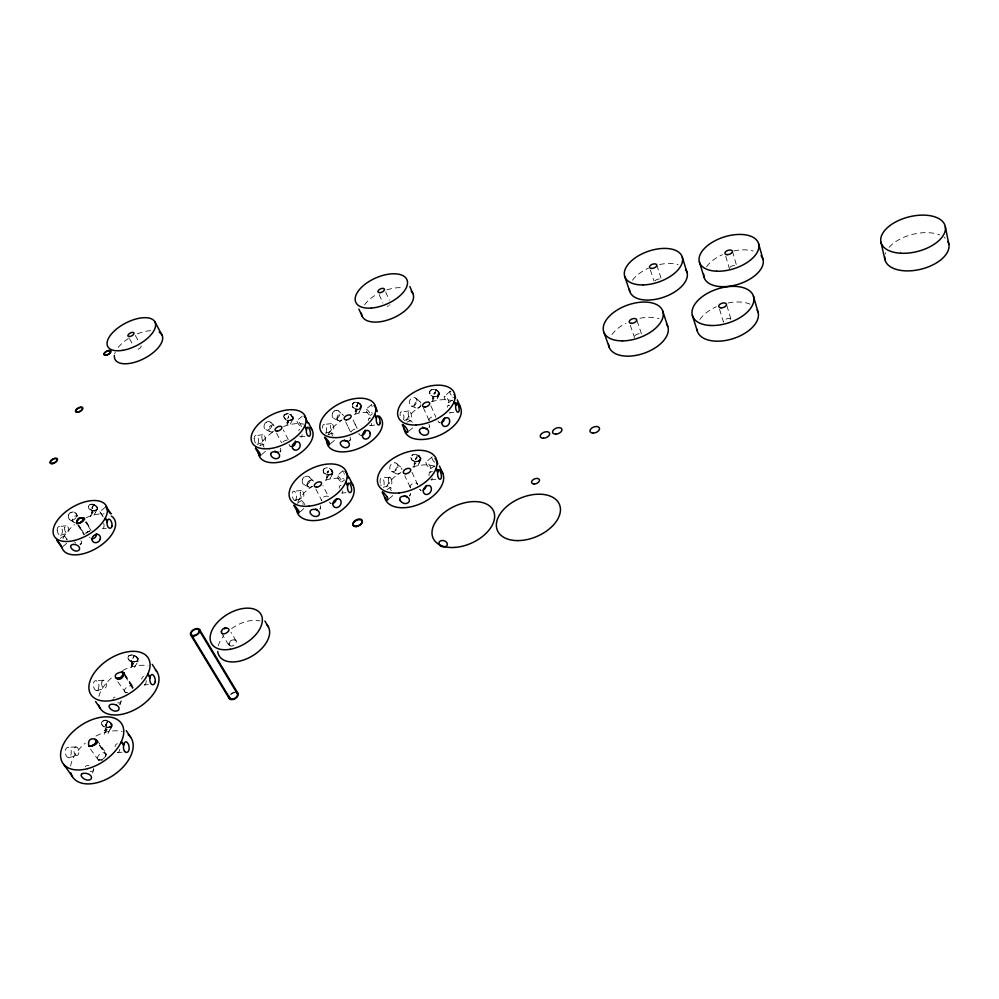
<?xml version="1.0" encoding="UTF-8"?>
<svg xmlns="http://www.w3.org/2000/svg" width="999" height="999" viewBox="0 0 999 999"><rect width="100%" height="100%" fill="white"/><g stroke="black" fill="none" stroke-linecap="round" stroke-linejoin="round"><path stroke-width="0.75" stroke-dasharray="5 3.75" d="M432.018 389.398L436.288 389.922L438.586 393.544M439.31 393.918L439.036 392.52M95.442 512.499L97.69 508.179M111.638 727.185L112.338 725.499L111.751 723.875A5.232 2.785 26.2 0 0 108.791 721.44L107.492 720.878M292.257 419.006C293.943 416.021 286.875 410.089 288.624 417.857L288.599 416.983C285.876 422.065 288.998 411.064 291.883 415.372M332.729 473.538L332.605 471.153A4.72 3.134 25.7 0 0 330.095 468.743L331.518 469.742M136.713 656.942L134.228 655.731L132.73 660.252L132.805 659.078M292.595 417.932L290.172 414.335A4.508 3.034 27.5 0 1 292.907 416.683M106.269 724.924L106.231 726.048L106.319 724.799M292.794 419.667L292.932 416.733M137.85 661.625L137.987 658.329M332.18 472.227C329.97 466.471 328.147 467.619 327.148 472.04L327.123 473.226L328.084 471.553C327.822 465.147 333.029 471.528 332.217 472.365M138.374 659.09L137.949 658.266A5.07 2.835 26.6 0 0 135.152 655.918C132.929 653.658 127.922 655.906 128.359 656.331M323.052 470.591L324.2 473.376L327.997 475.012A6.156 4.595 12.5 0 0 328.434 475.074L331.456 474.675L332.942 472.852M361.713 406.406L361.713 407.005M91.196 510.102L88.824 508.553L88.424 506.218L89.148 508.678L92.27 510.477L91.558 513.548L93.307 512.037L90.547 516.271L92.907 512.012L91.196 513.474C91.146 510.239 97.602 510.264 97.015 508.978M436.201 389.897C441.396 391.92 436.126 399.925 430.894 395.154M438.561 393.818L436.988 395.854M434.927 392.632L434.965 393.618C439.335 385.901 425.287 389.822 430.881 395.142M420.991 458.703L419.68 461.076L416.208 461.675A6.244 4.745 9.6 0 1 415.759 461.613C412.887 461.463 409.29 458.441 411.613 455.581M416.396 457.904L416.421 458.953C419.28 454.782 414.498 452.659 411.65 455.532M357.879 402.535L360.377 403.996M357.192 405.519L357.205 406.493L357.704 402.46L354.458 402.322M352.809 403.434L352.709 407.043L356.88 409.278A5.919 4.583 12.4 0 0 357.305 409.353C359.815 410.801 363.161 405.132 360.801 409.016M292.582 418.032L292.42 418.718M284.44 418.281C282.218 412.924 285.589 422.452 290.172 420.292M293.281 418.394L292.969 419.343M360.851 407.292L359.44 408.691L361.001 406.156L358.641 402.847A4.558 3.159 26.1 0 1 361.376 405.332L361.725 406.755M439.16 394.642L439.011 392.457A4.62 3.284 24.3 0 0 436.288 389.922C434.39 389.523 435.726 394.667 433.966 393.181L433.991 394.305L434.84 392.744M127.959 657.317L129.058 655.594L131.893 654.932M323.264 470.005C324.425 466.558 331.218 468.319 325.387 467.994M108.267 721.191L110.414 722.464M111.476 725.461L110.864 723.426L108.329 721.29L110.939 723.563L111.126 726.285L111.438 725.636M107.442 720.853C102.023 717.657 98.664 726.535 106.019 727.047M323.326 469.667L323.589 472.964L326.723 474.675L326.511 477.809L328.059 476.273L325.861 480.619L327.622 476.248L326.124 477.734L326.873 474.887L329.595 474.75M324.263 468.568L323.127 470.267M439.273 394.255L436.75 399.787M70.767 755.182L70.904 754.707A5.382 3.297 -87.4 0 0 71.254 752.634A5.27 3.234 -87.4 0 0 71.191 751.148L71.029 750.274A5.257 3.459 -81 0 0 70.155 748.326L68.656 747.327A5.22 3.197 -87.3 0 0 66.871 747.739L66.109 748.538A5.245 2.935 86.9 0 0 65.447 750.212L65.31 752.259A5.207 2.61 81.7 0 0 66.321 755.843L66.546 756.218A5.27 2.635 81.7 0 0 67.295 757.117A5.295 2.647 81.6 0 0 68.407 757.642A5.27 2.635 81.7 0 0 69.356 757.379L69.568 757.205A5.245 2.935 86.9 0 0 70.804 755.219M320.092 509.215L320.567 507.767M418.281 461.113C420.204 461.7 420.304 456.206 420.254 458.666M409.79 496.128L410.264 494.405M429.133 427.397L429.358 426.598M137.475 660.501L137.213 658.029L134.703 655.781L137.125 657.904L137.587 660.277M283.866 416.208L284.315 415.022M418.269 465.372L419.318 462.574L418.943 463.261M67.358 539.61L64.386 535.764L66.758 539.535M416.296 458.029L415.397 459.715L417.37 454.995L420.079 457.692L417.033 454.67M349.837 441.021L350.349 439.435M332.018 473.176L329.982 474.675M358.916 412.687L359.215 411.813M103.884 720.454L101.523 722.339M352.26 404.57L354.071 402.485M288.174 413.586C289.535 413.062 282.667 414.198 283.941 415.921M329.957 478.896L332.742 473.501L332.417 474.188M92.47 773.101L93.619 770.054M119.868 704.67L120.292 703.396L119.942 704.432M420.117 459.428L418.618 460.964M92.632 504.183L89.873 504.408L88.337 506.368L90.297 504.233L93.519 504.445M101.386 722.789C100.849 723.189 102.81 726.448 104.046 726.872L105.906 727.022L105.27 728.721L105.906 728.458M359.128 412.1L360.814 408.991M280.22 452.085L280.781 450.512M68.619 515.059L68.481 515.434A4.471 3.696 -57.5 0 0 71.404 520.217L71.753 520.217M290.272 424.088L293.157 418.918M302.61 479.37L302.46 479.77A4.695 3.546 -65.3 0 0 302.26 481.843A4.67 3.534 -65.3 0 0 305.007 484.877L305.332 484.877A4.758 3.734 -57.7 0 0 307.642 484.103L308.017 483.828A4.633 3.734 -49.1 0 0 309.79 481.705L309.965 481.331A4.708 3.859 -40.5 0 0 310.352 479.383L309.927 477.847A4.695 3.834 -40.4 0 0 307.442 476.223L307.08 476.198A4.633 3.734 -49.1 0 0 304.683 476.923L304.258 477.147M332.505 413.286L332.367 413.673A4.508 3.409 -68.2 0 0 334.74 418.731L335.065 418.756A4.483 3.521 -60.8 0 0 336.513 418.456A4.583 3.609 -60.8 0 0 337.262 418.057L337.625 417.794A4.545 3.696 -52.4 0 0 338.898 416.496A4.458 3.634 -52.4 0 0 339.335 415.746L339.498 415.372A4.52 3.746 -43.7 0 0 339.885 413.499L338.773 411.064M439.098 394.805L437.462 396.241L434.665 396.578A6.006 4.72 9.4 0 1 434.228 396.516L433.216 396.228M120.217 703.633L121.016 701.598M420.791 459.94L420.504 460.389M108.117 733.378L109.828 729.794M134.54 667.344L137.862 661.575M105.657 756.68L105.857 754.183L97.128 741.483M419.33 462.537L420.741 460.052M291.246 419.917L292.12 419.205L290.959 420.055M76.274 516.97L76.349 516.808A4.545 3.821 -28.2 0 0 76.611 514.972L75.849 513.249M80.582 544.805L81.331 543.144M94.056 515.009L95.467 512.462M111.888 726.598L109.977 727.434M136.438 661.363L137.163 660.863L134.328 661.775M271.528 426.561L271.353 426.923A4.408 3.646 -49.8 0 1 270.929 427.659A4.483 3.721 -49.7 0 1 269.668 428.933L269.305 429.195A4.52 3.646 -58.8 0 1 268.556 429.595A4.421 3.571 -58.8 0 1 267.095 429.895L266.77 429.882A4.446 3.459 -66.7 0 1 264.772 428.733L264.56 428.409A4.458 3.472 -66.8 0 1 264.086 426.898A4.446 3.459 -66.7 0 1 264.26 424.9L264.41 424.525A4.421 3.571 -58.8 0 1 265.072 423.414M332.068 473.039L330.669 474.562L328.808 474.85M97.627 509.54L94.356 510.889M332.667 473.638L332.143 474.238M437.587 397.44L438.386 396.191M111.064 728.084L111.651 727.135M416.995 454.657L413.211 454.495L410.914 457.055L411.613 459.865L414.485 461.276L414.448 464.435L415.921 462.887L415.072 463.898M109.815 729.844L111.076 728.034M96.753 509.54L95.966 510.214M287.787 422.614L288.674 421.69L286.476 425.674L288.261 421.665L286.788 423.014L287.675 422.003M414.885 463.236L414.048 464.36L414.635 461.488L417.42 461.351M433.416 397.977L432.629 399.013L433.154 396.378L436.051 396.191M105.919 729.507L104.695 731.006L106.044 727.272L107.18 727.334M292.894 419.405L289.073 420.604A5.857 4.471 14.7 0 1 288.649 420.554L287.625 420.267M132.305 663.885L131.156 665.272L132.392 661.8L133.591 661.763A7.155 4.683 15 0 0 134.103 661.95L138.074 661.088M105.956 730.394L107.13 729.058L103.971 734.702L106.668 729.02L105.981 729.37M132.355 664.697L133.479 663.473L130.507 668.706L133.029 663.436L132.368 663.761M356.131 411.351L356.98 410.427L355.294 414.448L356.556 410.414L355.132 411.763C354.995 407.455 362.812 409.453 356.181 409.066M438.773 395.317L438.136 395.879M134.316 661.775L130.881 661.613L132.692 659.215M85.527 533.266L89.985 530.806M86.089 533.166L87.413 532.092M105.345 507.242L99.8 511.75L103.159 516.982M352.847 403.384L355.032 402.185L357.817 402.497M357.105 405.631C354.458 409.64 357.292 403.846 358.579 402.884M431.605 457.367L426.061 462.087M389.023 498.851L393.693 494.78M342.707 470.966L337.163 475.624M408.853 431.181L413.324 427.322M371.328 404.77L366.021 409.19M300.187 511.813L303.846 508.503M302.26 416.196L297.028 420.529M330.582 443.618L334.99 439.86M261.588 454.582L265.996 450.861M63.099 546.428L66.721 543.256M431.531 457.442L432.192 456.805M450.212 391.271L444.33 396.278M418.494 461.026L415.022 461.388M291.134 419.967L287.824 420.342M105.882 730.531L105.12 731.106L105.969 728.333M132.293 664.834L131.568 665.359L132.343 662.787M70.217 512.937L70.604 512.687A4.57 3.846 -37.5 0 1 71.853 512.162M430.631 468.593A3.959 1.024 54.8 0 0 427.972 463.249A3.959 1.024 54.8 0 0 426.461 464.21A3.959 1.024 54.8 0 0 430.631 468.593L434.677 465.946M448.726 402.547L452.497 400.099M341.67 482.005L344.643 479.957M390.085 487.537L387.038 489.622M370.354 415.359L372.227 414.036M409.852 420.367L407.005 422.29M297.24 503.296L301.311 500.686M301.186 426.685A3.709 0.799 55.4 0 0 298.738 421.815A3.709 0.799 55.4 0 0 297.415 422.352A3.709 0.799 55.4 0 0 301.186 426.685L302.185 425.999M331.693 432.917L328.783 434.865M262.725 444.031L259.827 445.954A29.495 16.121 -26.7 0 1 273.863 431.393M64.386 535.764L60.315 538.299M356.094 411.451L355.507 411.838L355.869 409.915M287.749 422.702L287.15 423.089L287.612 421.178M334.465 410.901L334.091 411.151A4.483 3.521 -60.8 0 0 333.179 412.162A4.583 3.609 -60.8 0 0 332.417 413.199M266.358 422.177L265.984 422.427A4.483 3.621 -58.8 0 0 265.047 423.401M295.317 500.312L295.242 500.362A4.745 1.723 78 0 1 293.157 498.751L292.994 498.389A4.695 1.698 78 0 1 292.133 495.079L292.17 493.331A4.72 2.06 82 0 1 292.607 491.995L293.169 491.408A4.683 2.373 86.2 0 1 294.493 491.358L295.804 492.869A4.695 2.672 -89.1 0 1 296.291 494.43L296.416 495.254A4.733 2.398 86.2 0 1 296.478 496.59A4.833 2.448 86.2 0 1 296.228 498.389L296.129 498.776A4.733 2.06 81.9 0 1 295.916 499.463A4.72 2.06 82 0 1 295.329 500.362M87.762 531.905L89.76 531.206A3.771 2.01 -30.6 0 0 86.114 533.166M431.593 389.635C427.984 390.222 430.219 396.416 432.567 396.478L433.216 397.24M414.922 463.124L413.948 467.27L415.109 464.123M433.441 397.889L432.567 401.698L434.415 397.664L433.017 399.088L433.254 397.14M404.283 420.342L410.552 418.456M295.017 500.474L296.628 499.925M296.453 499.987L302.847 498.126M136.076 661.5L133.042 661.775M102.41 759.54L98.439 759.327A4.421 2.685 -34.5 0 0 104.346 757.804A4.421 2.685 -34.5 0 0 104.47 753.296L105.807 754.12M102.635 759.939L100.837 760.514M132.293 662.911L131.681 663.149L132.268 661.563L131.231 661.226M325.849 433.204L332.892 430.981M96.703 690.609L104.683 688.473M383.229 487.325L390.959 485.027M105.894 720.454L103.896 720.454M97.065 690.521L98.389 690.097M355.831 410.002L355.669 408.953L352.897 407.58L352.085 405.494M287.562 421.266L287.45 420.217L285.926 419.967L284.403 418.219M257.055 444.38L264.423 442.045M60.514 535.277L67.545 533.104M288.037 413.574L284.353 414.985M68.906 757.604L76.873 755.556M95.28 510.489L93.332 510.651M262.887 434.777L255.881 435.552M331.368 423.626L324.138 424.425M409.016 410.964L401.523 411.8M65.959 525.849L59.291 526.461M301.248 490.497L293.793 491.208M389.36 477.26L381.606 478.009M369.318 418.181L370.367 417.982M448.239 405.332L449.325 405.119M301.049 436.875L304.982 436.326M370.617 425.661L374.675 425.087M102.41 528.708L106.331 528.221M429.995 471.978L432.405 471.565M341.745 493.169L345.929 492.657M431.181 479.895L435.714 479.32M110.227 727.397L107.817 727.434A6.868 4.383 14.9 0 1 107.318 727.384L106.106 727.06L107.417 727.235M103.334 680.244L95.854 680.656M75.936 746.965L68.332 747.277M144.206 684.952L148.389 684.565M117.732 752.534L122.028 752.222M127.235 692.657L125.474 692.17A4.246 2.522 -32.8 0 0 127.26 692.444M109.603 727.472L108.841 727.484M453.746 412.325L449.525 412.924A3.846 1.436 80.9 0 0 450.174 412.125M328.646 474.862L326.835 474.7M108.616 727.472L107.817 727.434A7.405 4.658 14.7 0 1 107.318 727.334M95.042 510.889L93.906 510.851A5.932 4.158 18.4 0 1 93.481 510.801L91.334 510.164M99.825 511.725L103.659 516.683M288.124 420.354L287.612 421.878M234.553 639.897C225.799 639.348 228.946 650.849 235.302 643.793A3.971 2.373 -31.3 0 0 235.826 640.496L234.578 639.909M107.143 727.21C113.137 725.998 110.352 727.422 106.356 727.147M108.292 721.278L104.445 726.872L107.417 721.565L106.044 720.479M434.952 396.591L434.665 396.578A6.494 5.107 9.4 0 1 434.228 396.516M357.592 409.365L357.305 409.34A6.406 4.958 12.4 0 1 356.88 409.278M289.36 420.629L289.073 420.604A6.331 4.82 14.6 0 1 288.649 420.542M394.667 462.787L395.042 462.824A4.77 3.834 -44 0 1 397.452 464.498L397.827 466.058A4.783 3.846 -44 0 1 397.402 468.044L396.753 469.218A4.808 3.771 -52.1 0 1 395.417 470.591L395.042 470.866A4.833 3.671 -60 0 1 394.268 471.303A4.733 3.596 -60 0 1 392.757 471.653L392.432 471.64A4.758 3.459 -67.1 0 1 391.208 471.228A4.82 3.509 -67.1 0 1 390.035 466.358L390.197 466.009A4.708 3.571 -60 0 1 390.884 464.797A4.795 3.646 -60 0 1 391.87 463.748L392.257 463.486A4.82 3.784 -52.1 0 1 394.705 462.787M416.521 461.7L416.208 461.675A6.756 5.145 9.6 0 1 415.759 461.613L415.309 461.513M328.733 475.087L328.434 475.074A6.643 4.97 12.5 0 1 327.984 475.012M94.193 510.876L93.906 510.851A6.419 4.508 18.4 0 1 93.481 510.789L92.482 510.526M73.451 512.025L73.064 512A4.458 3.759 -37.5 0 0 71.891 512.2M134.403 662L134.103 661.975A6.631 4.396 15.2 0 1 133.629 661.925M336.788 410.277L337.138 410.314A4.52 3.746 -43.7 0 1 339.485 411.963L342.345 414.198M99.975 760.589L98.614 760.301M450.899 391.158L450.686 391.133A4.545 1.586 52.2 0 0 449.987 391.683A4.52 1.898 48.6 0 0 450.337 393.681L450.499 394.043A4.633 1.948 48.6 0 0 451.186 395.129A4.52 1.898 48.6 0 0 451.723 395.816L451.985 396.141M132.018 654.932L133.804 655.556L132.368 660.089L131.618 659.802L130.482 661.388L128.546 659.34M92.682 504.195L93.644 505.269L90.934 509.153L92.158 508.404L93.269 505.107L96.104 505.894M356.755 409.253L356.044 409.066M125.837 693.019L117.07 680.719M134.303 655.544L134.328 655.581M131.094 661.176C128.996 662.412 126.836 654.695 128.534 659.34M333.903 418.506L338.211 420.429M411.213 405.969L415.896 407.929M69.768 519.692L73.264 521.928M93.581 504.47L95.991 506.181L97.065 508.354L94.256 504.745A4.558 2.735 29.4 0 1 97.24 507.167L97.752 508.466M391.508 471.391L396.341 473.663M436.301 389.935L438.024 391.108M265.834 429.62L269.917 431.593M303.746 484.478L308.479 486.913M419.592 401.286L415.659 398.077M439.135 422.402L439.81 422.827M400.711 467.07L397.04 463.886M420.179 489.91L421.116 490.546M273.988 425.449L270.704 422.327M98.526 760.264L89.71 748.001M312.762 480.444L309.215 476.998M289.997 446.029L291.146 446.853M329.52 502.11A3.971 3.109 -52.4 0 0 330.319 503.096L330.944 503.558M419.642 456.206L417.844 455.007A4.808 3.297 23.8 0 1 420.679 457.592L421.004 459.053M77.66 515.884L76.086 513.561A4.545 3.821 -28.2 0 0 73.427 511.988M358.653 402.934L361.014 406.393M132.73 688.049L131.131 686.338A4.246 2.522 -32.8 0 1 131.818 689.597M133.354 687.999C132.13 682.804 122.939 687.799 124.563 692.107M106.731 755.132C105.507 749.512 95.991 754.832 97.615 759.402M96.891 739.884L106.493 753.845M99.613 745.566L105.357 753.92M124.838 674.113L133.104 686.8M124.226 674.437L132.492 687.125M124.863 675.936L132.005 686.887M111.713 723.813L112.1 724.5M78.646 525.049L80.232 527.559M236.101 640.846L231.031 632.28M88.536 526.635L90.122 529.145M79.171 526.098L84.515 534.602M77.885 525.174L83.991 534.877M86.326 521.765L90.884 529.07M85.789 522.052L91.096 530.569M81.918 530.232L83.679 533.066M85.702 522.065L86.876 523.963M221.566 633.029L228.796 645.242M97.265 507.217L97.69 508.154M129.47 338.673L133.779 346.466M135.34 335.464L138.199 340.671M276.548 433.104L281.556 442.819M315.859 489.073L321.778 500.661A3.909 2.248 -26.7 0 1 323.976 496.89A3.909 2.248 -26.7 0 1 328.621 496.903L322.939 485.676M288.261 439.622L283.279 429.882M345.629 421.853L348.464 427.697M355.057 424.1L357.18 428.509M350.399 431.755L348.289 427.335M410.164 487.187L404.782 475.724M355.232 424.45L352.435 418.581M292.907 416.67L293.306 418.069M332.567 471.078L332.892 471.928M411.975 472.265L417.482 484.165M423.314 407.642L429.033 420.454M379.195 294.655L382.892 302.997M430.956 405.969L435.439 416.096M385.676 291.945L389.348 300.299M361.376 405.319L361.7 406.381M381.131 485.676L380.969 485.289A4.783 1.511 78.2 0 1 380.819 484.89M420.679 457.579L420.991 458.678M630.269 325.187L634.54 337.662M637.05 320.816L641.758 334.702A3.909 2.198 -19.5 0 0 637.474 334.103A3.909 2.198 -19.5 0 0 634.402 337.25M650.399 269.967L653.983 280.956M656.805 265.085L661.263 278.846M719.592 309.328L723.463 322.103A4.008 2.26 -17.7 0 1 726.66 318.856A4.008 2.26 -17.7 0 1 731.093 319.705M726.897 305.706L731.156 319.917M725.749 256.206L729.457 268.818M732.417 251.236L736.488 265.272M416.995 400.761L416.633 399.225A4.595 3.734 -46.8 0 0 414.335 397.54L413.986 397.502A4.608 3.646 -54.9 0 0 412.874 397.614A4.645 3.684 -54.9 0 0 411.675 398.126L411.313 398.376A4.62 3.534 -62.6 0 0 410.377 399.375A4.558 3.484 -62.6 0 0 409.715 400.574L409.565 400.936A4.583 3.334 -69.4 0 0 409.727 404.545L409.927 404.895A4.645 3.384 -69.4 0 0 410.651 405.656A4.583 3.334 -69.4 0 0 411.813 406.106L412.125 406.118A4.558 3.484 -62.6 0 0 413.561 405.831A4.658 3.559 -62.6 0 0 414.298 405.419L414.66 405.157A4.62 3.659 -54.9 0 0 415.946 403.846L416.571 402.709A4.595 3.734 -46.8 0 0 416.995 400.799M57.193 530.219L57.318 528.546A4.495 2.498 81.7 0 1 57.892 527.247L58.554 526.685A4.458 2.772 86.5 0 1 60.102 526.585L61.613 527.984A4.471 3.034 -88 0 1 62.163 529.458L62.3 530.232A4.508 2.797 86.5 0 1 62.063 533.204L61.926 533.603A4.495 2.498 81.7 0 1 60.914 535.152L60.702 535.214A4.52 2.198 77.3 0 1 57.168 530.169M328.134 471.528L328.172 472.465L328.172 471.428M62.999 538.598A29.933 15.972 -30.6 0 1 74.5 524.7M86.239 517.644A29.933 15.972 -30.6 0 1 104.071 513.898M103.671 523.414A3.759 2.085 81.3 0 1 103.609 527.797A3.759 2.085 81.3 0 1 101.124 528.121M80.981 540.746A3.834 2.585 25.3 0 1 79.808 544.218M75.799 543.181A3.834 2.585 25.3 0 1 74.638 541.883M89.848 537.637A3.796 3.159 -42 0 1 89.523 537.075M71.716 520.229A4.57 3.834 -47.7 0 0 74.126 519.455L74.5 519.193A4.545 3.834 -37.5 0 0 75.774 517.894A4.458 3.759 -37.5 0 0 76.199 517.17M68.519 514.972A4.57 3.834 -47.7 0 1 70.142 512.812M74.975 522.627A3.721 3.134 -42.5 0 1 72.602 518.493A3.721 3.134 -42.5 0 1 77.547 516.033M218.232 645.866A28.546 17.145 -31.1 0 1 223.651 635.951M231.606 628.596A28.546 17.145 -31.1 0 1 259.927 620.928M70.629 766.058A35.165 21.329 -34.5 0 1 85.29 743.156M95.979 736.038A35.165 21.329 -34.5 0 1 122.115 731.618M115.072 746.628A4.358 2.423 86.4 0 1 117.37 743.805M119.83 749.287A4.371 2.435 86.5 0 1 119.768 749.712A4.358 2.423 86.4 0 1 118.444 752.235A4.371 2.435 86.5 0 1 117.482 752.534M85.439 766.733A4.396 2.66 21.7 0 1 86.339 765.796A4.396 2.672 21.6 0 1 87.325 765.509A4.396 2.66 21.7 0 1 88.948 765.471M93.606 768.681A4.396 2.66 21.7 0 1 93.681 768.968M93.706 768.993A4.396 2.672 21.6 0 1 92.058 771.24A4.396 2.672 21.6 0 1 87.787 770.529M98.864 696.378A33.754 20.042 -32.8 0 1 113.911 675.973M122.59 670.479A33.754 20.042 -32.8 0 1 147.977 665.921M146.179 680.694A4.208 2.273 84.9 0 1 143.494 684.777M141.683 679.145A4.208 2.273 84.9 0 1 143.594 676.56M98.177 689.235A5.057 2.76 85.2 0 0 98.489 688.448L98.589 687.949A5.182 3.122 -89.3 0 0 98.913 685.976A5.07 3.059 -89.3 0 0 98.851 684.54L98.701 683.678A5.045 3.297 -83.3 0 0 98.089 682.105L96.141 680.656A5.057 3.047 -89.3 0 0 94.768 681.031L94.043 681.768A5.057 2.76 85.2 0 0 93.431 683.341L93.307 685.289A5.082 2.448 80.4 0 0 97.128 690.434L97.328 690.284A4.983 2.722 85.3 0 0 98.139 689.198M101.861 682.105A4.158 2.298 82.2 0 0 103.059 687.824A4.158 2.298 82.2 0 0 106.156 686.65A4.158 2.298 82.2 0 0 104.957 680.931A4.158 2.298 82.2 0 0 102.235 681.156A4.208 2.323 82.2 0 0 101.848 682.08M121.116 700.549A4.258 2.697 22.1 0 1 119.156 702.884A4.258 2.697 22.1 0 1 114.685 701.71M113.249 698.151A4.258 2.697 22.1 0 1 114.985 697.09M230.619 694.193A5.045 3.147 -31.3 0 1 234.565 692.195M231.019 694.405A4.371 2.722 -31.3 0 1 234.79 692.644M114.685 353.946A26.461 12.612 -27.5 0 1 115.222 352.36M118.207 347.44A26.461 12.612 -27.5 0 1 128.371 338.536M137.387 333.853A26.461 12.612 -27.5 0 1 151.299 330.644M141.059 345.854A3.334 1.586 -27.6 0 1 138.399 349.088A3.334 1.586 -27.6 0 1 135.115 348.401M885.189 254.033A32.88 17.92 -14.1 0 1 885.663 252.685M889.11 247.315A32.88 17.92 -14.1 0 1 939.859 234.977M944.105 237.3A32.88 17.92 -14.1 0 1 945.266 238.224M297.927 501.923A31.031 17.87 -26.7 0 1 312.35 486.288M325.337 480.207A31.031 17.87 -26.7 0 1 343.981 478.946M339.273 488.199A3.946 1.711 81.6 0 1 340.934 485.464M342.844 490.784A3.946 1.711 81.6 0 1 342.195 492.869M319.78 508.853A3.959 2.872 20.5 0 0 320.679 506.918A4.008 2.91 20.5 0 0 320.279 505.669M330.844 503.396A3.946 3.084 -52.4 0 1 330.319 503.096M304.882 504.632A3.959 0.687 55.1 0 0 304.683 504.308A3.921 0.687 55.1 0 0 301.411 500.661A3.921 0.687 55.1 0 0 303.109 504.408M302.522 479.283A4.758 3.734 -57.7 0 1 304.195 477.023M308.229 486.725A3.859 3.084 -53.4 0 0 310.864 487.137A3.934 3.134 -53.4 0 0 311.863 486.675A3.884 3.097 -53.4 0 0 312.188 486.463M308.216 481.743A3.859 3.084 -53.4 0 0 307.242 484.715A3.884 3.097 -53.4 0 0 307.592 486.001M310.364 480.232A3.859 3.084 -53.4 0 1 312.999 480.644A3.884 3.097 -53.4 0 1 313.449 481.081M308.179 486.725A3.934 3.134 -53.4 0 1 307.567 485.989M308.204 481.73A3.884 3.097 -53.4 0 1 310.364 480.207M344.543 474.163A4.733 1.673 48.5 0 1 344.043 473.439M343.444 472.34A4.733 1.673 48.5 0 1 343.107 470.729M386.476 486.788A31.543 18.556 -24.9 0 1 399.625 473.139M412.837 466.933A31.543 18.556 -24.9 0 1 434.465 466.233M410.664 487.899A3.971 2.335 -24.9 0 1 412.799 483.578A3.971 2.335 -24.9 0 1 417.557 484.64M432.242 478.146A4.021 1.561 81.7 0 1 430.856 479.82M429.046 475.561A4.021 1.561 81.7 0 1 430.819 472.227M380.344 483.241A4.783 1.511 78.2 0 1 380.119 481.905L380.119 480.132A4.808 1.886 82 0 1 380.507 478.783L381.019 478.209A4.77 2.21 86.2 0 1 382.255 478.171L383.491 479.72A4.783 2.522 -89.3 0 1 383.941 481.318L384.066 482.155A4.77 2.21 86.2 0 1 384.128 483.504A4.92 2.273 86.2 0 1 383.903 485.339L383.816 485.739A4.82 1.886 82 0 1 383.628 486.426A4.745 1.861 82 0 1 383.379 486.95M388.524 478.646A3.984 1.573 79.3 0 0 388.449 480.069A3.959 1.561 79.3 0 0 389.173 483.304A3.984 1.573 79.3 0 0 390.322 484.915A3.959 1.561 79.3 0 0 391.546 484.403A3.984 1.573 79.3 0 0 391.146 478.958M388.761 477.834A3.984 1.573 79.3 0 1 390.684 478.084A3.959 1.561 79.3 0 1 391.133 479.008M388.536 478.683A3.959 1.561 79.3 0 1 388.773 477.897M410.227 493.169A4.021 2.997 18 0 1 409.315 495.779M420.966 490.309A4.008 3.047 -55 0 1 419.58 489.185M391.308 490.734A3.984 0.862 55 0 1 390.259 487.5A3.984 0.862 55 0 1 393.481 490.884M400.849 472.377A3.959 3.059 -56.1 0 1 395.554 472.839A3.959 3.059 -56.1 0 1 397.777 467.045A3.959 3.059 -56.1 0 1 401.885 469.705M434.64 462.325A4.72 1.523 51.7 0 1 434.09 461.688L433.816 461.363A4.695 1.848 48 0 1 433.254 460.651A4.82 1.886 48 0 1 432.542 459.54L432.355 459.165A4.695 1.848 48 0 1 431.943 457.892A4.82 1.886 48 0 1 431.955 457.13A4.72 1.523 51.7 0 1 432.105 456.918M283.516 426.548A29.495 16.121 -26.7 0 1 303.758 424.163M282.929 442.12A3.709 2.023 -26.7 0 1 287.175 440.147M298.788 430.731A3.759 1.686 80.6 0 1 299.75 429.483M299.65 435.976A3.734 1.673 80.6 0 0 299.987 436.413A3.759 1.686 80.6 0 0 301.211 436.825A3.734 1.673 80.6 0 0 302.135 434.69M261.963 436.076A3.696 1.673 78 0 0 262.849 440.934A3.696 1.673 78 0 0 265.185 441.283A3.696 1.673 78 0 0 264.772 436.488A3.746 1.698 78 0 0 264.323 435.639A3.696 1.673 78 0 0 262.238 435.352A3.746 1.698 78 0 0 261.963 436.039M280.269 448.201A3.759 2.785 22.6 0 1 279.807 451.735M291.046 446.478A3.746 3.022 -53.2 0 1 289.023 444.418M264.073 447.14A3.746 0.649 55.5 0 1 262.799 444.018A3.746 0.649 55.5 0 1 265.622 447.115M266.396 422.215A4.408 3.646 -49.8 0 1 268.694 421.603L269.043 421.59A4.458 3.746 -40.5 0 1 271.441 423.201L271.865 424.687A4.458 3.746 -40.5 0 1 271.528 426.573M273.489 431.231A3.696 3.034 -54.3 0 1 269.118 430.794A3.696 3.034 -54.3 0 1 270.217 425.974A3.696 3.034 -54.3 0 1 274.663 426.073M328.022 434.977A29.87 16.608 -25.5 0 1 341.733 420.304M354.245 414.448A29.87 16.608 -25.5 0 1 372.365 412.924M351.061 432.067A3.759 2.085 -25.5 0 1 353.609 429.645A3.759 2.085 -25.5 0 1 357.08 429.245M369.992 418.356A3.846 1.586 80.8 0 0 369.817 418.256A3.809 1.573 80.8 0 0 368.294 420.716M371.628 423.451A3.809 1.573 80.8 0 1 369.605 425.174M326.161 432.505A4.558 1.898 81.1 0 0 326.361 431.88L326.423 431.468A4.658 2.273 85.1 0 0 326.648 429.757A4.57 2.223 85.1 0 0 326.586 428.471L326.473 427.672A4.533 2.51 89.5 0 0 326.024 426.136L324.775 424.612A4.52 2.21 85.1 0 0 323.551 424.587L323.027 425.099A4.558 1.898 81.1 0 0 322.627 426.348L322.602 427.997A4.533 1.536 77.4 0 0 322.914 429.657M326.136 432.467A4.495 1.873 81.1 0 1 325.874 432.942M349.912 437.075A3.809 2.872 20.7 0 1 349.563 440.509M360.789 435.352A3.796 2.997 -55.5 0 1 358.816 433.254M332.717 435.789A3.809 0.787 55.5 0 1 331.78 432.892A3.809 0.787 55.5 0 1 334.553 435.726M334.503 410.939A4.458 3.634 -52.4 0 1 336.8 410.327M337.4 419.493A3.721 2.985 -56.6 0 1 339.123 414.335A3.721 2.985 -56.6 0 1 343.394 415.734M342.033 419.805A3.721 2.985 -56.6 0 1 337.974 420.217A3.784 3.034 -56.7 0 1 337.387 419.518M372.152 406.581A4.52 1.748 49 0 1 371.715 404.632M406.118 420.554A30.332 17.158 -24 0 1 420.766 406.468M431.368 401.785A30.332 17.158 -24 0 1 452.285 400.736M429.233 420.816A3.821 2.16 -24 0 1 431.181 417.282A3.821 2.16 -24 0 1 435.876 417.182M449.175 405.844A3.896 1.461 81 0 0 448.701 405.407A3.846 1.436 80.9 0 0 447.365 407.192M403.559 419.73A4.633 1.736 81.3 0 0 403.646 419.393L403.696 418.981A4.733 2.135 85.2 0 0 403.908 417.257A4.645 2.085 85.2 0 0 403.846 415.946L403.733 415.134A4.608 2.385 89.4 0 0 403.309 413.574L402.135 412.013A4.595 2.06 85.2 0 0 400.974 411.963L400.549 412.362A4.633 1.736 81.3 0 0 400.137 413.736L400.137 415.409A4.595 1.374 77.6 0 0 400.199 415.846M429.158 427.122A3.859 2.972 18.2 0 0 429.42 426.011A3.909 3.009 18.2 0 0 428.908 424.45M438.074 420.904A3.884 2.985 -57.6 0 0 438.898 422.24A3.859 2.96 -57.6 0 0 439.647 422.639M410.127 422.003A3.871 0.949 55.4 0 1 410.364 420.367A3.871 0.949 55.4 0 1 413.174 423.451M420.854 404.695A3.784 2.96 -58.7 0 1 415.921 407.917A3.784 2.96 -58.7 0 1 415.934 402.147A3.784 2.96 -58.7 0 1 420.854 403.009M453.396 397.565A4.545 1.586 52.2 0 1 452.797 397.028M364.535 304.845A27.785 14.248 -23.9 0 1 375.112 295.367M386.763 289.922A27.785 14.248 -23.9 0 1 403.783 287.962M389.997 304.72A3.496 1.798 -23.9 0 1 389.573 305.132M388.536 305.831A3.496 1.798 -23.9 0 1 387.287 306.356M632.492 280.22A30.17 16.309 -19.1 0 1 648.463 268.169M659.602 264.535A30.17 16.309 -19.1 0 1 678.121 264.685M654.907 280.956A3.796 2.048 -19.1 0 1 660.476 279.108M706.555 266.808A30.794 16.683 -17.6 0 1 722.489 254.633M733.865 250.924A30.794 16.683 -17.6 0 1 753.109 250.999M730.082 267.22A3.871 2.098 -17.6 0 1 735.564 265.559M699.812 319.53A31.818 17.92 -17.7 0 1 716.333 306.743M728.096 302.972A31.818 17.92 -17.7 0 1 750.087 304.158M611.937 334.59A31.069 17.433 -19.5 0 1 625.948 323.189M639.959 318.269A31.069 17.433 -19.5 0 1 658.965 318.756M92.507 507.654L92.47 508.566L92.557 507.567M254.171 438.261L254.221 439.11A4.52 1.698 77.2 0 0 257.205 444.33L257.355 444.243A4.495 2.023 80.9 0 0 258.192 442.882L258.266 442.482A4.595 2.398 85 0 0 258.516 440.796A4.458 2.323 85 0 0 258.454 439.523L258.329 438.736A4.471 2.622 89.5 0 0 257.854 437.225L256.568 435.739A4.458 2.323 85 0 0 255.269 435.726L254.708 436.238A4.495 2.023 80.9 0 0 254.27 437.475L254.171 438.261M229.108 643.568L229.445 645.117A3.971 2.373 -31.3 0 1 229.333 643.106L230.057 642.007L229.108 643.568M229.295 644.904L228.721 644.005L229.283 644.967M64.66 527.809A3.696 2.073 78.4 0 0 67.358 533.129A3.696 2.073 78.4 0 0 68.244 527.522A3.696 2.073 78.4 0 0 64.66 527.809M75.624 755.144A4.308 2.46 83.8 0 0 78.759 753.121A4.383 2.498 83.8 0 0 78.909 751.897A4.308 2.46 83.8 0 0 78.047 748.451A4.383 2.498 83.8 0 0 77.185 747.377A4.308 2.46 83.8 0 0 74.038 749.425A4.308 2.46 83.8 0 0 75.624 755.144M300.237 492.507A3.884 1.711 79.1 0 0 302.685 498.151A3.884 1.711 79.1 0 0 303.209 492.307A3.884 1.711 79.1 0 0 300.237 492.507M337.575 477.397A3.896 0.849 55 0 0 341.596 482.042A3.896 0.849 55 0 0 339.111 477.035A3.896 0.849 55 0 0 337.575 477.397M330.444 425.462A3.746 1.561 78.3 0 0 332.754 431.006A3.746 1.561 78.3 0 0 333.204 425.487A3.746 1.561 78.3 0 0 330.444 425.462M366.371 411.014A3.759 0.937 55.4 0 0 370.279 415.397A3.759 0.937 55.4 0 0 367.944 410.427A3.759 0.937 55.4 0 0 366.371 411.014M408.241 412.212A3.846 1.449 78.5 0 0 409.952 418.294A3.809 1.436 78.5 0 0 411.101 417.907A3.846 1.449 78.5 0 0 410.701 412.724A3.809 1.436 78.5 0 0 410.264 411.913A3.846 1.449 78.5 0 0 408.454 411.463A3.809 1.436 78.5 0 0 408.254 412.25M445.292 396.503A3.821 1.099 55.3 0 0 444.58 398.214A3.871 1.111 55.2 0 0 445.03 399.113A3.821 1.099 55.3 0 0 446.965 401.648A3.871 1.111 55.2 0 0 447.627 402.235A3.821 1.099 55.3 0 0 448.576 400.849A3.821 1.099 55.3 0 0 445.292 396.503"/><path stroke-width="1.5" d="M380.144 422.714L380.095 423.052A4.608 1.786 81.2 0 1 379.508 424.587L379.345 424.762A4.595 2.123 85.2 0 1 377.26 423.838L377.098 423.539A4.645 2.135 85.1 0 1 376.361 418.481L376.523 417.345A4.608 1.786 81.2 0 1 376.935 416.283L377.06 416.121A4.67 1.461 77.6 0 1 378.596 416.733L379.345 418.344A4.583 1.424 77.6 0 1 379.82 420.017A4.67 1.461 77.6 0 1 380.169 422.739M455.694 405.582L455.844 404.433A4.683 1.623 81.4 0 1 456.193 403.359L456.306 403.196A4.745 1.286 77.8 0 1 457.679 403.858L458.391 405.494A4.745 1.286 77.8 0 1 459.228 409.965L459.178 410.277A4.683 1.623 81.4 0 1 458.653 411.838L458.504 412A4.67 1.973 85.3 0 1 456.356 410.601A4.67 1.973 85.3 0 1 455.694 405.619M437.712 472.252L437.837 471.291A4.87 1.761 82.1 0 1 438.224 470.129L438.336 469.955A4.92 1.411 78.3 0 1 439.81 470.467L440.559 472.127A4.833 1.386 78.3 0 1 441.058 473.888A4.883 1.399 78.3 0 1 441.408 476.71L441.371 477.122A4.87 1.761 82.1 0 1 440.821 478.833L440.659 478.996A4.858 2.11 86.2 0 1 438.598 478.146L438.424 477.834A4.908 2.123 86.2 0 1 437.674 472.515L436.063 468.431L437.837 471.291M347.615 485.751L347.764 484.802A4.783 1.948 82 0 1 348.201 483.653L348.339 483.466A4.833 1.611 78.1 0 1 350 483.953L350.799 485.576A4.833 1.611 78.1 0 1 351.648 490.147L351.586 490.484A4.783 1.948 82 0 1 350.924 492.145L350.761 492.332A4.77 2.285 86.2 0 1 348.301 491.108A4.77 2.285 86.2 0 1 347.577 486.051L345.841 482.017L347.764 484.802M155.22 681.555L155.132 682.017A5.12 2.647 85 0 1 154.221 684.028L153.983 684.265A5.107 2.947 -89.7 0 1 151.149 683.853L150.924 683.566A5.17 2.972 -89.7 0 1 149.975 678.096L150.25 676.735A5.12 2.647 85 0 1 150.874 675.361L151.061 675.124A5.182 2.348 80.3 0 1 153.346 675.149L154.358 676.723A5.082 2.298 80.3 0 1 154.945 678.508A5.182 2.348 80.3 0 1 155.245 681.63M306.456 429.595L306.618 428.721A4.545 1.923 81.1 0 1 307.055 427.672L307.192 427.51A4.595 1.598 77.4 0 1 308.866 428.084L309.653 429.67A4.508 1.573 77.3 0 1 310.439 433.903L310.389 434.315A4.545 1.923 81 0 1 309.74 435.864L309.553 436.014A4.533 2.248 85.1 0 1 307.13 434.715A4.533 2.248 85.1 0 1 306.418 429.882L304.72 425.974L306.618 428.721M124.588 751.36A5.37 3.147 -87.9 0 1 123.589 745.741L123.888 744.292A5.32 2.822 86.5 0 1 124.55 742.819L124.75 742.557A5.37 2.522 81.5 0 1 127.185 742.407L128.259 743.993A5.27 2.473 81.5 0 1 129.146 748.963L129.058 749.487A5.32 2.822 86.5 0 1 128.084 751.635L127.835 751.897A5.32 3.109 -88 0 1 124.825 751.648L124.588 751.36M107.168 522.015L107.43 520.854A4.545 2.41 81.8 0 1 108.017 519.742L108.192 519.555A4.608 2.11 77.6 0 1 110.315 519.93L111.251 521.453A4.608 2.11 77.6 0 1 111.813 523.126A4.57 2.098 77.6 0 1 112.013 525.724L111.938 526.123M221.378 631.493L221.566 633.029L223.189 633.828A3.984 2.36 -31.2 0 0 226.336 633.004C233.853 628.408 222.877 625.124 221.391 631.48M100.2 539.048L99.962 539.722A4.508 3.734 -48.2 0 1 99.475 540.571A4.658 3.846 -48.2 0 1 98.551 541.595L98.177 541.87A4.62 3.859 -38.4 0 1 96.915 542.457A4.545 3.784 -38.5 0 1 95.654 542.669L94.88 542.607A4.633 3.859 -29.3 0 1 93.456 542.045L92.383 540.921A4.633 3.859 -29.3 0 1 92.183 537.899L92.358 537.562A4.57 3.796 -38.5 0 1 93.307 536.126A4.645 3.871 -38.4 0 1 93.993 535.501L94.381 535.227A4.633 3.821 -48.2 0 1 95.592 534.59L97.178 534.34M444.193 418.768L444.493 418.556A4.72 3.546 -62.4 0 1 445.691 417.882L447.015 417.682A4.683 3.347 -69.1 0 1 449.363 419.493L449.488 419.867A4.758 3.397 -69.1 0 1 449.637 420.691A4.683 3.347 -69.1 0 1 449.45 422.827L449.138 423.601A4.608 3.459 -62.4 0 1 448.676 424.375A4.758 3.559 -62.4 0 1 447.764 425.412L447.402 425.699A4.708 3.671 -54.9 0 1 446.203 426.261A4.62 3.596 -54.9 0 1 445.03 426.436L444.318 426.348A4.708 3.759 -47.1 0 1 443.057 425.711L442.182 424.475A4.708 3.759 -47.1 0 1 442.32 421.241L442.507 420.904M292.607 445.204L292.769 444.842A4.483 3.659 -50 0 1 294.418 442.844L294.78 442.52A4.583 3.634 -58.7 0 1 295.916 441.92L297.39 441.708A4.545 3.472 -66.5 0 1 299.975 446.64L299.712 447.302A4.471 3.546 -58.7 0 1 299.238 448.139A4.608 3.659 -58.7 0 1 298.326 449.15L297.964 449.425A4.57 3.734 -50 0 1 296.765 449.987A4.483 3.659 -50 0 1 295.579 450.162L294.855 450.074A4.57 3.784 -41.1 0 1 293.544 449.475M335.552 499.687L335.164 499.975A4.808 3.809 -49.4 0 0 333.391 502.097L333.266 502.534A4.808 3.871 -41.1 0 0 333.204 505.706L334.19 506.93A4.808 3.871 -41.1 0 0 335.539 507.529L336.301 507.604A4.808 3.809 -49.4 0 0 338.786 506.793L339.173 506.505A4.708 3.621 -57.6 0 0 340.584 504.632L340.896 503.833A4.795 3.546 -65.1 0 0 341.059 501.71A4.858 3.596 -65.1 0 0 340.871 500.886L340.721 500.499A4.783 3.546 -65.1 0 0 338.274 498.788L336.75 499.038M425.599 486.65L425.986 486.363A4.908 3.659 -59.9 0 1 427.16 485.714L428.671 485.464A4.87 3.472 -66.8 0 1 431.331 488.461A4.883 3.472 -66.8 0 1 431.118 490.634L430.844 491.358A4.795 3.571 -59.9 0 1 430.332 492.257A4.945 3.671 -59.9 0 1 429.37 493.344L428.996 493.643A4.895 3.771 -52.2 0 1 427.734 494.255A4.808 3.709 -52.2 0 1 426.523 494.468L425.774 494.38A4.895 3.859 -44.4 0 1 424.45 493.756L423.526 492.519A4.895 3.859 -44.4 0 1 423.638 489.235L423.838 488.873A4.808 3.709 -52.2 0 1 424.887 487.387A4.895 3.771 -52.2 0 1 425.562 486.575M78.958 518.431C68.169 532.092 95.817 514.722 79.196 518.306M81.993 773.85L82.293 773.688A5.37 3.034 20.5 0 1 84.415 773.263L84.915 773.288A5.432 3.347 14.6 0 1 88.799 774.225L89.673 774.737A5.445 3.571 8.2 0 1 90.971 776.011L91.184 776.36A5.482 3.596 8.2 0 1 91.471 777.459L91.471 777.796A5.432 3.347 14.6 0 1 90.197 779.62L88.536 780.082A5.42 3.059 20.4 0 1 86.526 779.919L86.026 779.782A5.42 2.76 25.8 0 1 81.718 776.722A5.42 2.76 25.8 0 1 81.98 773.8M366.084 430.656L367.545 430.457A4.633 3.434 -67.8 0 1 370.179 433.416M400.299 500.636L400.112 500.262A4.945 3.309 23.5 0 1 400.961 496.978L401.286 496.84A4.933 3.509 16.9 0 1 403.409 496.241L403.908 496.291M73.451 544.467L73.889 544.467A4.695 3.222 18.1 0 1 77.223 545.329L77.972 545.816A4.695 3.409 11.7 0 1 79.545 548.439L79.533 548.763A4.695 3.222 18.1 0 1 78.459 550.549L77.035 551.048A4.683 2.997 23.8 0 1 75.312 550.948L74.888 550.836A4.695 2.735 29 0 1 71.179 548.014A4.695 2.735 29 0 1 71.379 545.079L71.641 544.954A4.683 2.997 23.8 0 1 73.439 544.418M122.44 671.877C106.169 674.313 122.315 686.525 124.013 672.851M89.873 746.028C93.044 746.578 97.815 743.069 95.916 739.809M122.465 671.877L124.013 672.839M88.948 746.365C109.291 743.331 85.714 731.043 88.861 746.328M89.823 746.016L88.899 745.541A4.458 2.672 -34.3 0 0 94.718 743.843A4.458 2.672 -34.3 0 0 94.868 739.347L95.916 739.809M116.546 705.257L117.358 705.744A5.245 3.584 8.4 0 1 119.068 708.466L119.043 708.803A5.245 3.359 15 0 1 117.795 710.639L116.171 711.113A5.232 3.109 20.8 0 1 114.223 710.976L113.749 710.838A5.232 2.822 26.3 0 1 109.615 707.829A5.232 2.822 26.3 0 1 109.915 704.857L110.215 704.732A5.232 3.109 20.8 0 1 112.275 704.233L112.775 704.307A5.245 3.359 15 0 1 116.521 705.219M386.975 496.778L387.312 497.34A3.609 1.299 48 0 1 387.674 498.089L387.737 498.226A4.92 1.424 51.6 0 1 387.949 498.863A4.845 1.411 51.6 0 1 387.4 500.037A4.895 1.061 55.1 0 1 386.576 499.512L385.789 498.726A4.858 0.712 58.2 0 1 384.328 496.59L382.255 492.32A4.87 0.712 58.2 0 1 382.555 492.057L382.692 492.145M317.395 510.364L318.094 510.864A4.858 3.709 4.8 0 1 319.143 512.162L319.293 512.537A4.883 3.734 4.8 0 1 319.443 513.648L319.393 514.01A4.858 3.559 12.4 0 1 318.007 515.921L316.408 516.458A4.858 3.372 19.3 0 1 314.548 516.371L314.098 516.246A4.87 3.147 25.4 0 1 310.627 513.648L310.427 513.299A4.895 3.159 25.4 0 1 310.09 511.9L310.19 511.288A4.845 3.122 25.4 0 1 311.089 510.152L311.388 509.965A4.858 3.372 19.3 0 1 313.436 509.378M407.43 497.252L408.129 497.764A4.933 3.809 1.5 0 1 409.14 499.088L409.278 499.463A4.958 3.834 1.6 0 1 409.378 500.611L409.328 500.899A4.933 3.671 9.7 0 1 407.817 502.934L406.143 503.496A4.933 3.509 16.9 0 1 404.22 503.409L403.758 503.284A4.945 3.309 23.5 0 1 400.087 500.224M255.532 448.276L259.478 455.269A4.583 0.799 55.6 0 0 260.14 455.719A4.533 1.149 52.4 0 0 260.402 454.545A4.608 1.161 52.4 0 0 260.165 453.946L260.09 453.796A3.384 1.099 49.1 0 0 259.703 453.084L259.378 452.547A4.533 1.149 52.4 0 0 257.018 449.637L256.843 449.475M293.544 449.475L292.595 448.289A4.57 3.784 -41.1 0 1 292.595 445.192M123.888 744.292L121.291 741.758L123.651 745.429M150.25 676.735L147.79 674.15L150.025 677.809M384.153 493.369L384.453 493.656A4.845 1.411 51.6 0 1 386.975 496.765M325.849 438.299L326.124 438.573A4.595 1.299 52.3 0 1 328.509 441.508M107.43 520.854L105.17 518.269L107.218 521.765M295.192 506.456L295.479 506.755A4.77 1.199 51.9 0 1 297.952 509.79L298.301 510.364A3.546 1.149 48.4 0 1 298.689 511.088M374.15 405.507L374.4 405.806A4.52 0.749 58.7 0 1 376.523 409.39L377.023 410.614A4.52 0.749 58.7 0 1 377.11 411.526M305.045 417.095L304.683 416.67A4.471 0.912 55.7 0 0 304.195 416.183M345.716 472.015L345.317 471.565A4.695 0.974 55.3 0 0 345.055 471.291M63.686 764.372L72.365 776.535M305.157 417.245L307.854 422.877A4.471 0.912 55.7 0 1 307.217 422.565M95.592 701.535L100.25 708.441M126.261 730.656L130.931 737.649M376.523 417.345L374.737 414.535L376.398 418.231M152.223 664.372L156.656 671.353M191.321 634.702L229.882 698.239M190.709 635.027L229.295 698.563M199.575 629.545L237.837 693.194M198.938 629.87L237.225 693.518M328.509 441.521L328.833 442.07A3.422 1.224 48.9 0 1 329.195 442.794L329.258 442.932A4.67 1.324 52.3 0 1 329.483 443.556A4.595 1.299 52.3 0 1 329.083 444.767A4.645 0.962 55.5 0 1 328.346 444.33L324.525 437.212A4.645 0.962 55.5 0 1 325.861 438.311M264.885 621.028L268.506 627.147M455.844 404.433L454.17 401.548L455.731 405.332M154.87 321.815L161.9 334.852M308.491 422.702L311.963 429.67M419.617 432.018A4.758 3.309 24 0 0 423.139 435.015L423.588 435.139A4.745 3.496 17.2 0 0 425.437 435.202L427.048 434.64A4.745 3.659 9.5 0 0 428.509 432.692L428.571 432.33A4.733 3.771 1 0 0 427.397 429.495L426.723 428.996A4.745 3.659 9.5 0 0 423.301 428.022L422.877 428.059A4.745 3.496 17.2 0 0 420.791 428.583L420.554 428.796A4.758 3.309 24 0 0 419.617 432.018L419.83 432.417M349.375 477.972L352.897 485.114M298.689 511.088L298.751 511.226A4.77 1.199 51.9 0 1 298.639 512.962A4.808 0.837 55.2 0 1 297.914 512.45L293.856 505.244A4.808 0.837 55.2 0 1 294.443 505.681M358.903 309.078L362.038 315.996M439.473 466.009L442.769 473.339M457.28 399.85L460.389 407.105M409.84 286.501L412.824 293.481M455.044 396.478L455.507 397.727A4.583 0.937 58.6 0 1 455.594 398.201M348.589 477.097L348.039 475.874A4.683 0.624 58.3 0 0 346.066 472.515M603.896 332.267L609.278 347.427M624.712 276.461L629.795 291.483M662.737 311.051L667.757 326.423M692.332 315.297L697.227 330.819M682.292 257.23L687.037 272.452M699.412 262.025L704.108 277.36M753.433 296.129L757.954 311.863M758.691 244.006L763.036 259.54M880.956 242.233L884.952 259.653M945.304 226.598L948.875 244.293M111.389 516.096A29.933 15.972 -30.6 0 1 98.302 547.14A29.933 15.972 -30.6 0 1 61.988 547.602M111.925 526.111A4.545 2.41 81.8 0 1 111.064 527.747L110.864 527.934A4.533 2.697 86.4 0 1 107.967 526.848A4.533 2.697 86.4 0 1 107.168 522.052M97.153 534.328A4.583 3.721 -57.6 0 1 99.863 535.914L100.037 536.263A4.645 3.771 -57.5 0 1 100.275 537.037A4.583 3.721 -57.6 0 1 100.212 539.073M91.433 538.636A3.784 3.134 -42 0 0 94.98 537.587A3.784 3.134 -42 0 0 96.291 534.14A3.846 3.197 -42 0 0 96.229 533.816M106.656 508.866A4.483 1.136 49 0 1 106.468 508.541M108.454 511.201A4.446 0.774 52.2 0 0 109.977 512.887L111.101 513.898L106.131 506.693A4.446 0.774 52.2 0 0 105.869 506.955M266.508 624.387A28.546 17.145 -31.1 0 1 251.024 656.693A28.546 17.145 -31.1 0 1 217.732 651.473M128.184 734.627A35.165 21.329 -34.5 0 1 113.274 775.336A35.165 21.329 -34.5 0 1 70.879 772.914M155.394 669.867A33.754 20.042 -32.8 0 1 138.711 707.454A33.754 20.042 -32.8 0 1 98.739 705.107M236.101 692.182A5.045 3.147 -31.3 0 1 237.637 696.191A5.045 3.147 -31.3 0 1 231.768 699.637A5.045 3.147 -31.3 0 1 229.183 696.253M236.626 692.981A4.371 2.722 -31.3 0 1 235.09 698.139A4.371 2.722 -31.3 0 1 229.583 697.464M159.191 332.23A26.461 12.612 -27.5 0 1 144.218 358.466A26.461 12.612 -27.5 0 1 114.398 355.444M947.839 241.421A32.88 17.92 -14.1 0 1 920.728 269.268A32.88 17.92 -14.1 0 1 884.702 256.706M350.899 482.542A31.031 17.87 -26.7 0 1 333.441 515.334A31.031 17.87 -26.7 0 1 296.591 509.965M313.861 509.39A4.858 3.559 12.4 0 1 317.37 510.339M317.045 509.44A3.946 2.872 20.5 0 1 315.584 509.04M335.614 499.737A4.708 3.621 -57.6 0 1 336.775 499.113M336.126 499.125A3.934 3.084 -52.5 0 1 335.164 501.785A3.996 3.134 -52.4 0 1 334.34 502.647A3.946 3.084 -52.4 0 1 332.33 503.558M294.405 505.606A4.808 0.837 55.2 0 1 295.155 506.368M348.601 477.135A4.683 0.624 58.3 0 1 348.663 477.972L348.551 477.947A4.683 0.974 55.3 0 1 348.064 477.722M440.846 470.317A31.543 18.556 -24.9 0 1 422.277 502.934A31.543 18.556 -24.9 0 1 384.59 497.077M403.858 496.253A4.933 3.671 9.7 0 1 407.405 497.215M407.267 496.428A4.021 2.997 18 0 1 404.982 495.991M425.999 485.876A4.008 3.047 -55.1 0 1 423.189 490.072M382.629 492.045A4.895 1.061 55.1 0 1 384.116 493.281M434.977 458.578A4.758 0.849 58.3 0 1 435.214 458.916M436.151 460.377A4.758 0.849 58.3 0 1 436.376 460.776A4.77 0.849 58.3 0 1 437.2 462.337L437.687 463.598A4.77 0.849 58.3 0 1 437.774 464.023M310.165 427.347A29.495 16.121 -26.7 0 1 292.932 457.592A29.495 16.121 -26.7 0 1 258.479 453.296M278.209 452.197A3.771 2.785 22.6 0 1 274.912 451.073M295.279 441.009A3.796 3.072 -53.3 0 1 292.22 446.516M255.482 448.189A4.583 0.799 55.6 0 1 256.718 449.288M379.158 416.096A29.87 16.608 -25.5 0 1 361.463 447.265A29.87 16.608 -25.5 0 1 326.735 440.671M344.343 440.022A3.809 2.872 20.7 0 0 346.915 441.133A3.809 2.872 20.7 0 0 348.039 441.121M364.885 431.131A4.67 3.621 -60.6 0 1 366.034 430.519M363.911 432.217A4.545 3.634 -52.5 0 0 362.937 433.678L362.749 434.003A4.633 3.784 -44.2 0 0 362.662 437.112L363.586 438.336A4.633 3.784 -44.2 0 0 364.872 438.961L365.597 439.048A4.545 3.634 -52.5 0 0 366.77 438.873A4.633 3.709 -52.5 0 0 367.982 438.311L368.344 438.037A4.67 3.621 -60.6 0 0 369.255 437.013A4.533 3.509 -60.6 0 0 369.692 436.238L369.992 435.464A4.62 3.422 -67.8 0 0 370.167 433.391M363.861 432.092A4.633 3.709 -52.5 0 1 364.548 431.456M362.013 435.314A3.784 2.985 -55.6 0 0 365.309 430.781A3.846 3.047 -55.5 0 0 365.184 430.107M458.504 404.37A30.332 17.158 -24 0 1 439.56 435.327A30.332 17.158 -24 0 1 404.195 428.296M422.577 426.973A3.884 2.997 18.2 0 0 422.814 427.235A3.859 2.972 18.2 0 0 427.197 428.534M442.52 420.941A4.62 3.596 -54.9 0 1 443.519 419.468M443.469 419.33A4.708 3.671 -54.9 0 1 444.168 418.693M444.455 418.082A3.846 2.96 -57.7 0 1 443.494 421.054A3.921 3.009 -57.7 0 1 442.694 421.903A3.846 2.96 -57.7 0 1 441.108 422.689M454.046 394.555A4.583 0.937 58.6 0 1 454.27 394.942M411.201 291.221A27.785 14.248 -23.9 0 1 393.194 317.957A27.785 14.248 -23.9 0 1 361.463 313.199M685.501 269.368A30.17 16.309 -19.1 0 1 664.173 297.028A30.17 16.309 -19.1 0 1 629.382 289.335M761.038 255.669A30.794 16.683 -17.6 0 1 738.898 284.053A30.794 16.683 -17.6 0 1 703.746 274.238M757.13 309.99A31.818 17.92 -17.7 0 1 733.241 338.599A31.818 17.92 -17.7 0 1 696.94 329.333M666.47 323.913A31.069 17.433 -19.5 0 1 644.193 353.196A31.069 17.433 -19.5 0 1 608.603 344.318M270.717 453.933L270.692 454.233A4.633 3.047 27.2 0 0 274.55 458.454L274.987 458.566A4.62 3.272 21.2 0 0 276.748 458.641L278.246 458.104A4.62 3.459 14.5 0 0 279.52 456.231L279.558 455.881A4.645 3.621 6.9 0 0 279.395 454.795L279.258 454.445A4.62 3.609 6.9 0 0 278.234 453.171L277.56 452.684A4.595 3.434 14.5 0 0 274.25 451.785L273.801 451.785A4.583 3.234 21.2 0 0 271.878 452.322L271.641 452.485A4.608 3.034 27.2 0 0 270.766 453.633L270.717 453.908M340.384 442.869L340.359 443.181A4.695 3.172 25.8 0 0 344.168 447.465L344.605 447.589A4.683 3.372 19.4 0 0 346.403 447.664L347.964 447.102A4.683 3.546 12.3 0 0 349.313 445.204L349.363 444.842A4.67 3.684 4.2 0 0 348.114 442.082L347.44 441.583A4.645 3.534 12.3 0 0 344.093 440.671L343.644 440.671A4.633 3.347 19.4 0 0 341.658 441.221L341.396 441.383A4.658 3.147 25.8 0 0 340.459 442.569L340.397 442.844M123.639 674.238L120.28 678.134L116.321 678.234A4.283 2.51 -32.6 0 0 121.965 676.56A4.283 2.51 -32.6 0 0 122.028 672.389L123.639 674.238M83.691 519.243C75.612 530.931 74.45 513.374 83.691 519.243M224.513 628.608L224.638 628.558A3.984 2.36 -31.2 0 1 225.749 628.184L224.513 628.608M402.784 424.65L402.659 424.575A4.67 0.812 58.5 0 0 402.335 424.9L404.295 429.158A4.67 0.812 58.5 0 0 405.706 431.181L406.481 431.918A4.708 1.161 55.5 0 0 407.28 432.355A4.658 1.486 52.1 0 0 407.667 430.482L407.592 430.307A3.472 1.361 48.6 0 0 407.255 429.582L406.943 429.021A4.658 1.486 52.1 0 0 404.508 426.024L404.308 425.849A4.708 1.161 55.5 0 0 403.434 425.037A4.708 1.161 55.5 0 0 402.784 424.65M61.751 547.489L56.743 540.047L58.067 541.67A4.558 0.649 51.9 0 1 60.415 544.567L60.789 545.104A3.397 0.749 48.9 0 1 61.226 545.779L61.301 545.916A4.633 0.662 52 0 1 61.638 546.49A4.558 0.649 51.9 0 1 61.738 547.489M73.889 540.571A30.107 15.872 -30.5 0 0 106.269 505.881A30.107 15.872 -30.5 0 0 60.527 516.545A30.107 15.872 -30.5 0 0 73.889 540.571M79.221 522.902A3.784 1.998 -30.5 0 0 83.516 518.593A3.784 1.998 -30.5 0 0 77.847 519.705A3.784 1.998 -30.5 0 0 79.221 522.902M230.332 649.25A28.721 17.07 -31 0 0 261.251 614.872A28.721 17.07 -31 0 0 217.17 622.702A28.721 17.07 -31 0 0 230.332 649.25M87.612 768.656A35.415 21.241 -34.3 0 0 121.541 723.613A35.415 21.241 -34.3 0 0 67.37 737.936A35.415 21.241 -34.3 0 0 87.612 768.656M112.924 700.262A33.991 19.955 -32.6 0 0 148.626 658.741A33.991 19.955 -32.6 0 0 96.878 669.542A33.991 19.955 -32.6 0 0 112.924 700.262M193.943 635.988A5.207 3.084 -30.8 0 0 199.725 629.82A5.207 3.084 -30.8 0 0 191.771 631.068A5.207 3.084 -30.8 0 0 193.943 635.988M194.168 635.476A4.508 2.672 -30.8 0 0 199.076 630.107A4.508 2.672 -30.8 0 0 192.158 631.293A4.508 2.672 -30.8 0 0 194.168 635.476M52.66 463.648A4.221 2.11 -30 0 0 57.455 458.953A4.221 2.11 -30 0 0 51.136 460.314A4.221 2.11 -30 0 0 52.66 463.648M52.76 463.299A3.646 1.823 -30 0 0 56.955 459.24A3.646 1.823 -30 0 0 51.511 460.364A3.646 1.823 -30 0 0 52.76 463.299M78.172 412.237A4.083 1.998 -29.1 0 0 82.767 407.767A4.083 1.998 -29.1 0 0 76.611 409.14A4.083 1.998 -29.1 0 0 78.172 412.237M78.259 411.9A3.534 1.723 -29.1 0 0 82.28 408.054A3.534 1.723 -29.1 0 0 76.973 409.19A3.534 1.723 -29.1 0 0 78.259 411.9M106.531 354.907A3.397 1.611 -28.1 0 0 110.377 351.273A3.397 1.611 -28.1 0 0 105.22 352.435A3.397 1.611 -28.1 0 0 106.531 354.907M106.206 355.257A3.921 1.861 -28.1 0 0 110.901 351.124A3.921 1.861 -28.1 0 0 105.057 352.222A3.921 1.861 -28.1 0 0 106.206 355.257M122.565 350.362A26.598 12.512 -27.5 0 0 155.357 322.952A26.598 12.512 -27.5 0 0 116.121 329.37A26.598 12.512 -27.5 0 0 122.565 350.362M129.67 336.526A3.347 1.573 -27.5 0 0 134.016 333.142A3.347 1.573 -27.5 0 0 129.208 333.716A3.347 1.573 -27.5 0 0 129.67 336.526M440.247 545.666A4.308 3.122 15.7 0 0 447.252 544.93A4.308 3.122 15.7 0 0 441.858 540.509A4.308 3.122 15.7 0 0 440.247 545.666M900.698 253.234A33.117 17.807 -14.3 0 0 945.191 226.136A33.117 17.807 -14.3 0 0 893.356 223.277A33.117 17.807 -14.3 0 0 900.698 253.234M356.468 526.161A5.057 3.097 -27.5 0 0 362.225 520.379A5.057 3.097 -27.5 0 0 354.345 521.228A5.057 3.097 -27.5 0 0 356.468 526.161M356.268 526.61A5.057 2.997 -26.4 0 0 362.075 520.966A5.057 2.997 -26.4 0 0 354.17 521.865A5.057 2.997 -26.4 0 0 356.268 526.61M517.932 540.596A33.641 20.854 -22.7 0 0 559.865 505.619A33.641 20.854 -22.7 0 0 507.38 505.944A33.641 20.854 -22.7 0 0 517.932 540.596M309.016 506.143A31.231 17.77 -26.7 0 0 346.516 472.302A31.231 17.77 -26.7 0 0 298.751 476.948A31.231 17.77 -26.7 0 0 309.016 506.143M316.608 487.162A3.934 2.235 -26.7 0 0 321.553 483.004A3.934 2.235 -26.7 0 0 315.659 483.341A3.934 2.235 -26.7 0 0 316.608 487.162M399.026 492.932A31.756 18.457 -24.9 0 0 436.151 458.628A31.756 18.457 -24.9 0 0 386.476 463.524A31.756 18.457 -24.9 0 0 399.026 492.932M405.794 473.751A3.996 2.323 -24.9 0 0 410.701 469.53A3.996 2.323 -24.9 0 0 404.558 469.892A3.996 2.323 -24.9 0 0 405.794 473.751M269.53 448.613A29.683 16.021 -26.7 0 0 305.594 417.082A29.683 16.021 -26.7 0 0 260.677 422.09A29.683 16.021 -26.7 0 0 269.53 448.613M277.173 431.156A3.734 2.01 -26.7 0 0 281.905 427.272A3.734 2.01 -26.7 0 0 276.373 427.684A3.734 2.01 -26.7 0 0 277.173 431.156M339.385 437.437A30.057 16.521 -25.5 0 0 375.199 405.582A30.057 16.521 -25.5 0 0 328.871 410.789A30.057 16.521 -25.5 0 0 339.385 437.437M346.428 419.842A3.784 2.073 -25.5 0 0 351.149 415.921A3.784 2.073 -25.5 0 0 345.417 416.358A3.784 2.073 -25.5 0 0 346.428 419.842M415.996 424.975A30.519 17.058 -24 0 0 454.707 394.106A30.519 17.058 -24 0 0 408.279 396.203A30.519 17.058 -24 0 0 415.996 424.975M424.975 407.018A3.846 2.148 -24 0 0 429.67 403.047A3.846 2.148 -24 0 0 423.738 403.509A3.846 2.148 -24 0 0 424.975 407.018M371.428 308.054A27.947 14.148 -23.9 0 0 407.292 280.781A27.947 14.148 -23.9 0 0 365.334 284.041A27.947 14.148 -23.9 0 0 371.428 308.054M380.095 292.645A3.521 1.786 -23.9 0 0 384.44 289.148A3.521 1.786 -23.9 0 0 379.071 289.722A3.521 1.786 -23.9 0 0 380.095 292.645M643.206 284.915A30.357 16.221 -19.1 0 0 682.217 256.98A30.357 16.221 -19.1 0 0 634.914 258.067A30.357 16.221 -19.1 0 0 643.206 284.915M651.61 268.456A3.821 2.035 -19.2 0 0 656.805 265.085A3.821 2.035 -19.2 0 0 651.036 264.922A3.821 2.035 -19.2 0 0 651.61 268.456M716.57 271.204A30.981 16.583 -17.7 0 0 758.815 244.58A30.981 16.583 -17.7 0 0 711.625 242.695A30.981 16.583 -17.7 0 0 716.57 271.204M727.197 254.645A3.896 2.085 -17.7 0 0 732.417 251.236A3.896 2.085 -17.7 0 0 726.41 251.099A3.896 2.085 -17.7 0 0 727.197 254.645M710.039 325.462A32.03 17.82 -17.8 0 0 753.795 297.602A32.03 17.82 -17.8 0 0 705.019 294.767A32.03 17.82 -17.8 0 0 710.039 325.462M721.066 307.854A4.033 2.248 -17.8 0 0 726.473 304.283A4.033 2.248 -17.8 0 0 720.267 304.033A4.033 2.248 -17.8 0 0 721.066 307.854M622.477 340.884A31.269 17.333 -19.6 0 0 662.911 311.613A31.269 17.333 -19.6 0 0 614.348 311.925A31.269 17.333 -19.6 0 0 622.477 340.884M631.68 323.364A3.934 2.185 -19.6 0 0 636.663 319.63A3.934 2.185 -19.6 0 0 630.494 319.78A3.934 2.185 -19.6 0 0 631.68 323.364M454.795 547.427A33.142 20.28 -24.3 0 0 493.681 511.313A33.142 20.28 -24.3 0 0 441.446 514.935A33.142 20.28 -24.3 0 0 454.795 547.427M593.306 433.104A5.007 2.972 -20.7 0 0 599.45 428.047A5.007 2.972 -20.7 0 0 591.52 428.271A5.007 2.972 -20.7 0 0 593.306 433.104M555.756 434.153A4.945 2.922 -21.5 0 0 561.888 429.145A4.945 2.922 -21.5 0 0 554.12 429.358A4.945 2.922 -21.5 0 0 555.756 434.153M543.444 438.249A4.945 2.91 -21.8 0 0 549.6 433.241A4.945 2.91 -21.8 0 0 541.858 433.441A4.945 2.91 -21.8 0 0 543.444 438.249M534.24 484.016A4.146 2.51 -22.3 0 0 539.41 479.757A4.146 2.51 -22.3 0 0 532.942 479.845A4.146 2.51 -22.3 0 0 534.24 484.016"/></g></svg>
